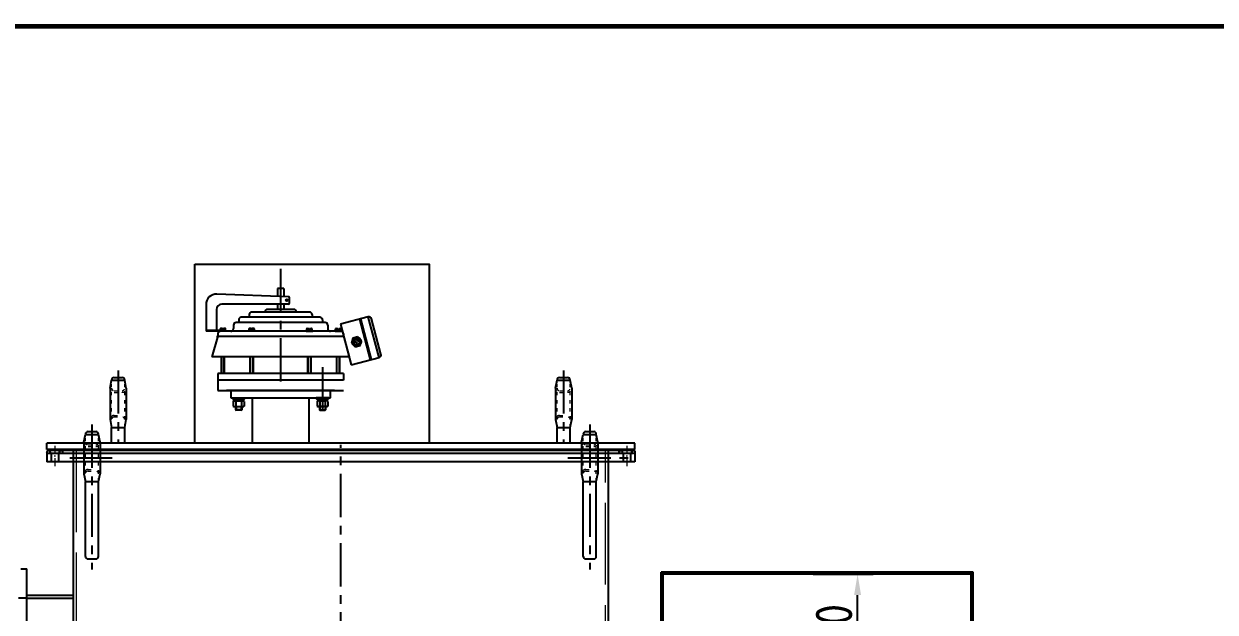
# Model space of a CAD drawing. Header units: millimetres. Extents: x 198976 to 421125, y -418833 to -203687.
# Drawn here: x 222311 to 224585, y -205074 to -203952 of the extents above; entities that cross this region are included whole.
import ezdxf

# ---------------------------------------------------------------- set-up
doc = ezdxf.new("R2010")
doc.units = ezdxf.units.MM
doc.header["$LTSCALE"] = 13
for name, pattern in [('ACAD_ISO02W100', [15, 12, -3]), ('ACAD_ISO03W100', [1.18, 0.47, -0.71]), ('ACAD_ISO10W100', [18, 12, -3, 0, -3]), ('CENTER', [50.8, 31.75, -6.35, 6.35, -6.35]), ('CENTERX2', [101.6, 63.5, -12.7, 12.7, -12.7]), ('DASHDOT', [1, 0.5, -0.25, 0, -0.25])]:
    doc.linetypes.add(name, pattern=pattern)
doc.layers.get('0').update_dxf_attribs({"color": 1, "linetype": 'CENTER'})
for name, color, linetype in [('1', 4, 'Continuous'), ('2', 3, 'Continuous'), ('DASH_DOT_LINE', 255, 'DASHDOT'), ('THICK_LINE', 255, 'Continuous'), ('THIN_LINE', 255, 'Continuous')]:
    doc.layers.add(name, color=color, linetype=linetype)
doc.layers.add('标注、文本', color=3, linetype='Continuous', lineweight=25)
doc.styles.get("Standard").update_dxf_attribs({"font": 'gbenor.shx', "bigfont": 'gbcbig.shx'})
doc.dimstyles.new('1-15', dxfattribs={"dimscale": 20, "dimtxt": 3.5, "dimasz": 2, "dimexe": 1.5, "dimexo": 0.5, "dimgap": 0.5, "dimtad": 1, "dimtoh": 1, "dimdec": 1, "dimdsep": 46, "dimtxsty": 'Standard', "dimcen": 2.5, "dimclrd": 3, "dimclre": 3, "dimclrt": 3, "dimadec": 0, "dimazin": 2, "dimtfac": 1, "dimtdec": 1, "dimtmove": 0, "dimatfit": 2, "dimfxl": 1, "dimarcsym": 0})

# ---------------------------------------------------------------- blocks, each defined once
blk = doc.blocks.new('*D841')
at = {"layer": 'Defpoints', "color": 0, "transparency": 16777216}
for p in [(223807.5, -205001.2), (223902.2, -205001.2), (223807.5, -205241.2)]:
    blk.add_point(p, dxfattribs=at)
at = {"layer": '标注、文本', "color": 3, "lineweight": -2, "transparency": 16777216}
for p, q in [((223817.5, -205001.2), (223932.2, -205001.2)), ((223902.2, -205201.2), (223902.2, -205041.2)), ((223817.5, -205241.2), (223932.2, -205241.2))]:
    blk.add_line(p, q, dxfattribs=at)
at = {"layer": '标注、文本', "color": 3, "transparency": 16777216}
for points in [[(223895.5, -205041.2), (223908.8, -205041.2), (223902.2, -205001.2)], [(223895.5, -205201.2), (223908.8, -205201.2), (223902.2, -205241.2)]]:
    blk.add_solid(points, dxfattribs=at)
at = {"layer": '标注、文本', "color": 3, "transparency": 16777216, "insert": (223857.2, -205121.2), "char_height": 70, "attachment_point": 5, "rotation": 90}
blk.add_mtext('240', dxfattribs=at)
blk = doc.blocks.new('YALISHIYFANGFAF')
at = {"layer": '1'}
for p, q in [((58207.4, -167528.9), (58207.4, -167525.5)), ((58209.1, -167528.9), (58207.4, -167528.9)), ((58207.4, -167533.9), (58207.4, -167530.5)), ((58207.4, -167530.5), (58209.1, -167530.5)), ((58211.3, -167524.7), (58208.2, -167524.7)), ((58209.1, -167530.5), (58209.1, -167528.9)), ((58212.8, -167523.5), (58211.3, -167523.5)), ((58211.3, -167535.9), (58211.3, -167523.5)), ((58211.3, -167534.7), (58211.3, -167524.7)), ((58212.8, -167535.9), (58212.8, -167523.5)), ((58293.6, -167526.7), (58261.6, -167526.7)), ((58211.3, -167534.7), (58208.2, -167534.7)), ((58212.8, -167535.9), (58211.3, -167535.9)), ((58293.6, -167532.7), (58261.6, -167532.7)), ((58207.4, -167583.9), (58207.4, -167580.5)), ((58209.1, -167583.9), (58207.4, -167583.9)), ((58207.4, -167588.9), (58207.4, -167585.5)), ((58207.4, -167585.5), (58209.1, -167585.5)), ((58211.3, -167579.7), (58208.2, -167579.7)), ((58211.3, -167589.7), (58208.2, -167589.7)), ((58209.1, -167585.5), (58209.1, -167583.9)), ((58212.8, -167578.5), (58211.3, -167578.5)), ((58211.3, -167590.9), (58211.3, -167578.5)), ((58211.3, -167589.7), (58211.3, -167579.7)), ((58212.8, -167590.9), (58211.3, -167590.9)), ((58212.8, -167590.9), (58212.8, -167578.5)), ((58293.6, -167581.7), (58261.6, -167581.7)), ((58293.6, -167587.7), (58261.6, -167587.7)), ((58207.4, -167690.5), (58207.4, -167693.9)), ((58211.3, -167689.7), (58208.2, -167689.7)), ((58212.8, -167688.5), (58211.3, -167688.5)), ((58211.3, -167688.5), (58211.3, -167700.9)), ((58211.3, -167689.7), (58211.3, -167699.7)), ((58212.8, -167688.5), (58212.8, -167700.9)), ((58207.4, -167693.9), (58209.1, -167693.9)), ((58209.1, -167695.5), (58207.4, -167695.5)), ((58207.4, -167695.5), (58207.4, -167698.9)), ((58211.3, -167699.7), (58208.2, -167699.7)), ((58209.1, -167693.9), (58209.1, -167695.5)), ((58212.8, -167700.9), (58211.3, -167700.9)), ((58293.6, -167691.7), (58261.6, -167691.7)), ((58293.6, -167697.7), (58261.6, -167697.7)), ((58207.4, -167745.5), (58207.4, -167748.9)), ((58207.4, -167748.9), (58209.1, -167748.9)), ((58209.1, -167750.5), (58207.4, -167750.5)), ((58207.4, -167750.5), (58207.4, -167753.9)), ((58211.3, -167744.7), (58208.2, -167744.7)), ((58211.3, -167754.7), (58208.2, -167754.7)), ((58209.1, -167748.9), (58209.1, -167750.5)), ((58212.8, -167743.5), (58211.3, -167743.5)), ((58211.3, -167743.5), (58211.3, -167755.9)), ((58211.3, -167744.7), (58211.3, -167754.7)), ((58212.8, -167755.9), (58211.3, -167755.9)), ((58212.8, -167743.5), (58212.8, -167755.9)), ((58293.6, -167746.7), (58261.6, -167746.7)), ((58293.6, -167752.7), (58261.6, -167752.7))]:
    blk.add_line(p, q, dxfattribs=at)
at = {"layer": '1', "color": 1, "linetype": 'CENTERX2', "lineweight": -3, "ltscale": 0.1}
blk.add_line((58094, -167639.7), (58319.7, -167639.7), dxfattribs=at)
at = {"layer": '1'}
for centre, start, end in [((58208.2, -167525.5), 90, 180), ((58208.2, -167533.9), 180, 270), ((58208.2, -167580.5), 90, 180), ((58208.2, -167588.9), 180, 270), ((58208.2, -167690.5), 90, 180), ((58208.2, -167698.9), 180, 270), ((58208.2, -167745.5), 90, 180), ((58208.2, -167753.9), 180, 270)]:
    blk.add_arc(centre, 0.8, start, end, dxfattribs=at)
at = {"layer": '2'}
for p, q in [((58293.6, -167527.2), (58261.6, -167527.2)), ((58293.6, -167532.2), (58261.6, -167532.2)), ((58293.6, -167582.2), (58261.6, -167582.2)), ((58293.6, -167587.2), (58261.6, -167587.2)), ((58293.6, -167692.2), (58261.6, -167692.2)), ((58293.6, -167697.2), (58261.6, -167697.2)), ((58293.6, -167747.2), (58261.6, -167747.2)), ((58293.6, -167752.2), (58261.6, -167752.2))]:
    blk.add_line(p, q, dxfattribs=at)
at = {"layer": 'DASH_DOT_LINE', "color": 1, "linetype": 'DASHDOT'}
for p, q in [((58230.6, -167486.8), (58234.9, -167502.8)), ((58224.7, -167496.9), (58240.7, -167492.6))]:
    blk.add_line(p, q, dxfattribs=at)
at = {"layer": 'THICK_LINE', "color": 95, "linetype": 'Continuous'}
for p, q in [((58230.1, -167485.2), (58223.1, -167492.2)), ((58239.7, -167487.8), (58230.1, -167485.2)), ((58223.1, -167492.2), (58225.7, -167501.8)), ((58225.7, -167501.8), (58235.3, -167504.4)), ((58235.3, -167504.4), (58242.3, -167497.3)), ((58242.3, -167497.3), (58239.7, -167487.8))]:
    blk.add_line(p, q, dxfattribs=at)
for radius in [8.6, 6]:
    blk.add_circle((58232.7, -167494.8), radius, dxfattribs=at)
at = {"layer": 'THIN_LINE', "color": 7, "linetype": 'Continuous'}
blk.add_arc((58232.7, -167494.8), 5.1, 105, 15, dxfattribs=at)
at = {"layer": '标注、文本'}
for p, q in [((58262.6, -167451.7), (58185.3, -167472.4)), ((58256.4, -167448.2), (58188.8, -167466.3)), ((58276.8, -167504.8), (58262.6, -167451.7)), ((58185.3, -167472.4), (58199.5, -167525.5)), ((58266.5, -167466.2), (58189.2, -167486.9)), ((58267, -167468.1), (58189.7, -167488.8)), ((58199.5, -167525.5), (58276.8, -167504.8)), ((58224, -167519.1), (58261.6, -167508.7)), ((58261.6, -167508.7), (58261.6, -167770.7)), ((58212.8, -167524.7), (58212.8, -167544.7)), ((58217.8, -167519.7), (58221.4, -167519.7)), ((58222.8, -167519.7), (58222.8, -167759.7)), ((58293.6, -167519.7), (58293.6, -167759.7)), ((58293.6, -167519.7), (58306.1, -167519.7)), ((58306.1, -167519.7), (58306.1, -167759.7)), ((58196.1, -167554.7), (58196.1, -167724.7)), ((58201.1, -167549.7), (58207.8, -167549.7)), ((58212.8, -167544.7), (58212.8, -167734.7)), ((58186.1, -167564.7), (58186.1, -167714.7)), ((58191.1, -167559.7), (58196.1, -167559.7)), ((58176.1, -167584.7), (58176.1, -167694.7)), ((58181.1, -167579.7), (58186.1, -167579.7)), ((58159.1, -167622.7), (58148.8, -167622.7)), ((58171.1, -167614.7), (58171.1, -167664.7)), ((58176.1, -167609.7), (58176.1, -167609.7)), ((58131.1, -167633.7), (58131.1, -167645.7)), ((58131.1, -167633.7), (58146.5, -167633.7)), ((58131.1, -167645.7), (58146.1, -167645.7)), ((58146.8, -167624.7), (58141.8, -167761.3)), ((58161.1, -167624.7), (58161.1, -167752)), ((58161.1, -167633.7), (58171.1, -167633.7)), ((58161.1, -167645.7), (58171.1, -167645.7)), ((58176.1, -167669.7), (58176.1, -167669.7)), ((58181.1, -167699.7), (58186.1, -167699.7)), ((58191.1, -167719.7), (58196.1, -167719.7)), ((58201.1, -167729.7), (58207.8, -167729.7)), ((58212.8, -167734.7), (58212.8, -167754.7)), ((58211.3, -167755.9), (58211.3, -167782)), ((58212.8, -167754.7), (58212.8, -167782)), ((58217.8, -167759.7), (58221.4, -167759.7)), ((58293.6, -167759.7), (58306.1, -167759.7)), ((58161.8, -167782), (58212.8, -167782)), ((58171.1, -167762), (58212.8, -167762)), ((58224, -167760.4), (58261.6, -167770.7))]:
    blk.add_line(p, q, dxfattribs=at)
blk.add_circle((58153.3, -167627.7), 2, dxfattribs=at)
for centre, radius, start, end in [((58257.7, -167453), 5, 15, 105), ((58190.1, -167471.1), 5, 105, 195), ((58217.8, -167524.7), 5, 90, 180), ((58221.4, -167514.7), 5, 270, 300.3624), ((58201.1, -167554.7), 5, 90, 180), ((58207.8, -167544.7), 5, 270, 0), ((58191.1, -167564.7), 5, 90, 180), ((58181.1, -167584.7), 5, 90, 180), ((58148.8, -167624.7), 2, 90, 177.8983), ((58159.1, -167624.7), 2, 0, 90), ((58176.1, -167614.7), 5, 90, 180), ((58176.1, -167664.7), 5, 180, 270), ((58181.1, -167694.7), 5, 180, 270), ((58191.1, -167714.7), 5, 180, 270), ((58201.1, -167724.7), 5, 180, 270), ((58207.8, -167734.7), 5, 360, 90), ((58171.1, -167752), 10, 180, 270), ((58217.8, -167754.7), 5, 180, 270), ((58221.4, -167764.7), 5, 59.6376, 90), ((58161.8, -167762), 20, 177.8983, 270)]:
    blk.add_arc(centre, radius, start, end, dxfattribs=at)

msp = doc.modelspace()

# ---------------------------------------------------------------- linework, layer by layer
at = {"ltscale": 2}
msp.add_line((222881.08, -204606.21), (222881.08, -204688.71), dxfattribs=at)
at = {"layer": '1', "color": 1, "linetype": 'CENTERX2', "lineweight": -3, "ltscale": 0.1}
for p, q in [((222491.08, -204612.55), (222491.08, -204751.21)), ((223341.08, -204612.55), (223341.08, -204751.21)), ((222441.08, -204715.71), (222441.08, -204992.17)), ((223391.08, -204715.71), (223391.08, -204992.17)), ((222916.08, -207137.83), (222916.08, -204754.27)), ((222399.02, -204779.33), (222479.71, -204779.33)), ((223349.02, -204779.33), (223477.08, -204779.33))]:
    msp.add_line(p, q, dxfattribs=at)
at = {"layer": '1'}
for p, q in [((222904.08, -204651.21), (222698.08, -204651.21)), ((222706.08, -204651.21), (222706.08, -204665.21)), ((222896.08, -204665.21), (222896.08, -204651.21)), ((222706.08, -204665.21), (222896.08, -204665.21)), ((222709.08, -204665.21), (222733.08, -204665.21)), ((222709.08, -204666.46), (222709.08, -204665.21)), ((222733.08, -204666.46), (222709.08, -204666.46)), ((222709.08, -204666.46), (222710.33, -204667.71)), ((222731.83, -204667.71), (222710.33, -204667.71)), ((222710.68, -204671.61), (222712.08, -204670.81)), ((222710.68, -204671.61), (222710.68, -204680.8)), ((222710.68, -204680.8), (222712.08, -204681.61)), ((222711.88, -204670.81), (222711.88, -204667.71)), ((222720.46, -204667.71), (222711.88, -204667.71)), ((222712.08, -204670.81), (222711.88, -204670.81)), ((222712.08, -204670.81), (222730.08, -204670.81)), ((222715.88, -204671.61), (222715.88, -204680.8)), ((222720.46, -204667.71), (222719.45, -204670.81)), ((222721.7, -204667.71), (222720.69, -204670.81)), ((222730.28, -204667.71), (222721.7, -204667.71)), ((222726.27, -204671.61), (222726.27, -204680.8)), ((222730.28, -204670.81), (222730.08, -204670.81)), ((222731.47, -204671.61), (222730.08, -204670.81)), ((222731.47, -204680.8), (222730.08, -204681.61)), ((222730.28, -204667.71), (222730.28, -204670.81)), ((222731.47, -204671.61), (222731.47, -204680.8)), ((222733.08, -204666.46), (222731.83, -204667.71)), ((222733.08, -204665.21), (222733.08, -204666.46)), ((222747.08, -204665.21), (222747.08, -204751.21)), ((222855.08, -204665.21), (222855.08, -204751.21)), ((222893.08, -204665.21), (222869.08, -204665.21)), ((222869.08, -204665.21), (222869.08, -204666.46)), ((222869.08, -204666.46), (222893.08, -204666.46)), ((222869.08, -204666.46), (222870.33, -204667.71)), ((222870.33, -204667.71), (222891.83, -204667.71)), ((222870.68, -204671.61), (222872.08, -204670.81)), ((222870.68, -204671.61), (222870.68, -204680.8)), ((222870.68, -204680.8), (222872.08, -204681.61)), ((222871.88, -204667.71), (222880.46, -204667.71)), ((222871.88, -204667.71), (222871.88, -204670.81)), ((222871.88, -204670.81), (222872.08, -204670.81)), ((222890.08, -204670.81), (222872.08, -204670.81)), ((222875.88, -204671.61), (222875.88, -204680.8)), ((222880.46, -204667.71), (222881.46, -204670.81)), ((222881.7, -204667.71), (222882.7, -204670.81)), ((222881.7, -204667.71), (222890.28, -204667.71)), ((222886.27, -204671.61), (222886.27, -204680.8)), ((222890.08, -204670.81), (222890.28, -204670.81)), ((222891.47, -204671.61), (222890.08, -204670.81)), ((222891.47, -204680.8), (222890.08, -204681.61)), ((222890.28, -204670.81), (222890.28, -204667.71)), ((222891.47, -204671.61), (222891.47, -204680.8)), ((222893.08, -204666.46), (222891.83, -204667.71)), ((222893.08, -204666.46), (222893.08, -204665.21)), ((222712.08, -204681.61), (222730.08, -204681.61)), ((222715.08, -204681.61), (222715.08, -204687.63)), ((222727.08, -204687.63), (222715.08, -204687.63)), ((222715.08, -204687.63), (222716.15, -204688.71)), ((222726, -204688.71), (222716.15, -204688.71)), ((222726, -204688.71), (222727.08, -204687.63)), ((222727.08, -204681.61), (222727.08, -204687.63)), ((222890.08, -204681.61), (222872.08, -204681.61)), ((222875.08, -204681.61), (222875.08, -204687.63)), ((222875.08, -204687.63), (222887.08, -204687.63)), ((222876.15, -204688.71), (222875.08, -204687.63)), ((222876.15, -204688.71), (222886, -204688.71)), ((222887.08, -204687.63), (222886, -204688.71)), ((222887.08, -204681.61), (222887.08, -204687.63))]:
    msp.add_line(p, q, dxfattribs=at)
at = {"layer": '1', "const_width": 9.42}
msp.add_lwpolyline([(216876.05, -211383.37), (227209.49, -211383.37), (227209.49, -203956.21), (216876.05, -203956.21), (216876.05, -211383.37)], dxfattribs=at)
at = {"layer": '1'}
for centre, radius, start, end in [((222713.28, -204675.4), 4.6, 55.56153, 115.56153), ((222713.28, -204677.01), 4.6, 244.43847, 304.43847), ((222721.08, -204687.98), 17.17, 72.38303, 107.61697), ((222721.08, -204664.43), 17.17, 252.38303, 287.61697), ((222728.87, -204675.4), 4.6, 64.43847, 124.43847), ((222728.87, -204677.01), 4.6, 235.56153, 295.56153), ((222873.28, -204675.4), 4.6, 55.56153, 115.56153), ((222873.28, -204677.01), 4.6, 244.43847, 304.43847), ((222881.08, -204687.98), 17.17, 72.38303, 107.61697), ((222881.08, -204664.43), 17.17, 252.38303, 287.61697), ((222888.87, -204675.4), 4.6, 64.43847, 124.43847), ((222888.87, -204677.01), 4.6, 235.56153, 295.56153)]:
    msp.add_arc(centre, radius, start, end, dxfattribs=at)
at = {"layer": '2'}
for p, q in [((222716.15, -204681.61), (222716.15, -204688.71)), ((222726, -204681.61), (222726, -204688.71)), ((222876.15, -204681.61), (222876.15, -204688.71)), ((222886, -204681.61), (222886, -204688.71))]:
    msp.add_line(p, q, dxfattribs=at)
at = {"layer": '标注、文本'}
for p, q in [((222475.58, -204646.43), (222478.58, -204631.43)), ((222478.58, -204631.43), (222503.58, -204631.43)), ((222483.58, -204626.18), (222498.58, -204626.18)), ((222506.58, -204646.43), (222503.58, -204631.43)), ((222681.08, -204631.21), (222681.08, -204651.21)), ((223325.58, -204646.43), (223328.58, -204631.43)), ((223328.58, -204631.43), (223353.58, -204631.43)), ((223333.58, -204626.18), (223348.58, -204626.18)), ((223356.58, -204646.43), (223353.58, -204631.43)), ((222475.58, -204646.43), (222475.58, -204706.43)), ((222506.58, -204646.43), (222506.58, -204706.43)), ((222681.08, -204651.21), (222921.08, -204651.21)), ((223325.58, -204646.43), (223325.58, -204706.43)), ((223356.58, -204646.43), (223356.58, -204706.43)), ((222475.58, -204706.43), (222478.58, -204721.43)), ((222478.58, -204751.21), (222478.58, -204721.43)), ((222478.58, -204721.43), (222503.58, -204721.43)), ((222503.58, -204721.43), (222506.58, -204706.43)), ((222503.58, -204751.21), (222503.58, -204721.43)), ((223325.58, -204706.43), (223328.58, -204721.43)), ((223328.58, -204751.21), (223328.58, -204721.43)), ((223328.58, -204721.43), (223353.58, -204721.43)), ((223353.58, -204721.43), (223356.58, -204706.43)), ((223353.58, -204751.21), (223353.58, -204721.43)), ((222425.58, -204749.58), (222428.58, -204734.58)), ((222428.58, -204734.58), (222453.58, -204734.58)), ((222433.58, -204729.34), (222448.58, -204729.34)), ((222456.58, -204749.58), (222453.58, -204734.58)), ((223375.58, -204749.58), (223378.58, -204734.58)), ((223378.58, -204734.58), (223403.58, -204734.58)), ((223383.58, -204729.34), (223398.58, -204729.34)), ((223406.58, -204749.58), (223403.58, -204734.58)), ((223477.08, -204751.21), (222355.08, -204751.21)), ((222355.08, -204763.21), (222355.08, -204751.21)), ((222355.08, -204763.21), (222355.08, -204751.21)), ((223477.08, -204763.21), (222355.08, -204763.21)), ((222355.08, -204768.21), (222355.08, -204771.21)), ((222355.08, -204768.21), (222355.08, -204771.21)), ((222355.08, -204768.21), (222355.08, -204771.21)), ((222355.08, -204768.21), (222355.08, -204771.21)), ((222355.08, -204771.21), (222355.08, -204787.21)), ((222355.08, -204771.21), (222355.08, -204787.21)), ((222355.08, -204771.21), (222355.08, -204787.21)), ((222355.08, -204771.21), (222355.08, -204787.21)), ((223474.08, -204765.21), (222358.08, -204765.21)), ((223474.08, -204771.21), (222358.08, -204771.21)), ((222361.08, -204768.21), (222361.08, -204771.21)), ((222361.08, -204768.21), (222361.08, -204771.21)), ((222361.08, -204768.21), (222361.08, -204771.21)), ((222361.08, -204768.21), (222361.08, -204771.21)), ((222363.08, -204771.21), (222363.08, -204787.21)), ((222363.08, -204771.21), (222363.08, -204787.21)), ((222363.08, -204771.21), (222363.08, -204787.21)), ((222363.08, -204771.21), (222363.08, -204787.21)), ((222377.08, -204771.21), (222377.08, -204787.21)), ((222377.08, -204771.21), (222377.08, -204787.21)), ((222377.08, -204771.21), (222377.08, -204787.21)), ((222377.08, -204771.21), (222377.08, -204787.21)), ((222379.08, -204768.21), (222379.08, -204771.21)), ((222379.08, -204768.21), (222379.08, -204771.21)), ((222379.08, -204768.21), (222379.08, -204771.21)), ((222379.08, -204768.21), (222379.08, -204771.21)), ((222385.08, -204768.21), (222385.08, -204771.21)), ((222385.08, -204768.21), (222385.08, -204771.21)), ((222385.08, -204768.21), (222385.08, -204771.21)), ((222385.08, -204768.21), (222385.08, -204771.21)), ((222405.08, -204765.21), (222405.08, -206971.21)), ((222425.58, -204749.58), (222425.58, -204809.58)), ((222456.58, -204749.58), (222456.58, -204809.58)), ((223375.58, -204749.58), (223375.58, -204809.58)), ((223406.58, -204749.58), (223406.58, -204809.58)), ((223427.08, -206971.21), (223427.08, -204765.21)), ((223447.08, -204768.21), (223447.08, -204771.21)), ((223447.08, -204768.21), (223447.08, -204771.21)), ((223447.08, -204768.21), (223447.08, -204771.21)), ((223447.08, -204768.21), (223447.08, -204771.21)), ((223453.08, -204768.21), (223453.08, -204771.21)), ((223453.08, -204768.21), (223453.08, -204771.21)), ((223453.08, -204768.21), (223453.08, -204771.21)), ((223453.08, -204768.21), (223453.08, -204771.21)), ((223455.08, -204771.21), (223455.08, -204787.21)), ((223455.08, -204771.21), (223455.08, -204787.21)), ((223455.08, -204771.21), (223455.08, -204787.21)), ((223455.08, -204771.21), (223455.08, -204787.21)), ((223469.08, -204771.21), (223469.08, -204787.21)), ((223469.08, -204771.21), (223469.08, -204787.21)), ((223469.08, -204771.21), (223469.08, -204787.21)), ((223469.08, -204771.21), (223469.08, -204787.21)), ((223471.08, -204768.21), (223471.08, -204771.21)), ((223471.08, -204768.21), (223471.08, -204771.21)), ((223471.08, -204768.21), (223471.08, -204771.21)), ((223471.08, -204768.21), (223471.08, -204771.21)), ((223477.08, -204763.21), (223477.08, -204751.21)), ((223477.08, -204763.21), (223477.08, -204751.21)), ((223477.08, -204768.21), (223477.08, -204771.21)), ((223477.08, -204768.21), (223477.08, -204771.21)), ((223477.08, -204768.21), (223477.08, -204771.21)), ((223477.08, -204768.21), (223477.08, -204771.21)), ((223477.08, -204771.21), (223477.08, -204787.21)), ((223477.08, -204771.21), (223477.08, -204787.21)), ((223477.08, -204771.21), (223477.08, -204787.21)), ((223477.08, -204771.21), (223477.08, -204787.21)), ((223477.08, -204787.21), (222355.08, -204787.21)), ((222425.58, -204809.58), (222428.58, -204824.58)), ((222453.58, -204824.58), (222456.58, -204809.58)), ((223375.58, -204809.58), (223378.58, -204824.58)), ((223403.58, -204824.58), (223406.58, -204809.58)), ((222428.58, -204967.32), (222428.58, -204824.58)), ((222428.58, -204824.58), (222453.58, -204824.58)), ((222453.58, -204967.32), (222453.58, -204824.58)), ((223378.58, -204967.32), (223378.58, -204824.58)), ((223378.58, -204824.58), (223403.58, -204824.58)), ((223403.58, -204967.32), (223403.58, -204824.58)), ((222433.58, -204972.32), (222448.58, -204972.32)), ((223383.58, -204972.32), (223398.58, -204972.32)), ((222305.08, -204991.21), (222317.08, -204991.21)), ((222317.08, -205491.21), (222317.08, -204991.21)), ((223527.08, -205386.21), (223527.08, -204997.21)), ((224122.71, -204997.21), (223527.08, -204997.21)), ((223527.08, -207067.21), (223527.08, -204997.21)), ((223531.08, -207067.21), (223531.08, -204997.21)), ((224118.71, -207067.21), (224118.71, -204997.21)), ((224122.71, -207067.21), (224122.71, -204997.21)), ((224122.71, -205001.21), (223527.08, -205001.21)), ((222317.08, -205041.21), (222405.08, -205041.21)), ((222317.08, -205047.21), (222301.08, -205047.21)), ((222317.08, -205047.21), (222405.08, -205047.21))]:
    msp.add_line(p, q, dxfattribs=at)
at = {"layer": '标注、文本', "color": 2, "linetype": 'ACAD_ISO03W100', "lineweight": 18}
for p, q in [((222478.58, -204721.43), (222478.58, -204631.18)), ((222503.58, -204721.43), (222503.58, -204631.18)), ((223328.58, -204721.43), (223328.58, -204631.18)), ((223353.58, -204721.43), (223353.58, -204631.18)), ((222483.58, -204651.43), (222498.58, -204651.43)), ((222483.58, -204654.43), (222498.58, -204654.43)), ((223333.58, -204651.43), (223348.58, -204651.43)), ((223333.58, -204654.43), (223348.58, -204654.43)), ((222483.58, -204698.43), (222498.58, -204698.43)), ((222483.58, -204701.43), (222498.58, -204701.43)), ((223333.58, -204698.43), (223348.58, -204698.43)), ((223333.58, -204701.43), (223348.58, -204701.43)), ((222428.58, -204824.58), (222428.58, -204734.34)), ((222453.58, -204824.58), (222453.58, -204734.34)), ((223378.58, -204824.58), (223378.58, -204734.34)), ((223403.58, -204824.58), (223403.58, -204734.34)), ((222433.58, -204754.58), (222448.58, -204754.58)), ((222433.58, -204757.58), (222448.58, -204757.58)), ((223383.58, -204754.58), (223398.58, -204754.58)), ((223383.58, -204757.58), (223398.58, -204757.58)), ((222433.58, -204801.58), (222448.58, -204801.58)), ((222433.58, -204804.58), (222448.58, -204804.58)), ((223383.58, -204801.58), (223398.58, -204801.58)), ((223383.58, -204804.58), (223398.58, -204804.58))]:
    msp.add_line(p, q, dxfattribs=at)
at = {"layer": '标注、文本', "color": 2, "linetype": 'ACAD_ISO02W100', "lineweight": 13}
for p, q in [((223281.08, -204771.21), (222358.08, -204771.21)), ((222411.08, -204765.21), (222411.08, -206971.21)), ((223421.08, -206971.21), (223421.08, -204765.21))]:
    msp.add_line(p, q, dxfattribs=at)
at = {"layer": '标注、文本', "color": 1, "linetype": 'ACAD_ISO10W100', "lineweight": 13, "ltscale": 0.1}
for p, q in [((222370.08, -204756.22), (222370.08, -204797.9)), ((222370.08, -204756.22), (222370.08, -204797.9)), ((222370.08, -204756.22), (222370.08, -204797.9)), ((222370.08, -204756.22), (222370.08, -204797.9)), ((223462.08, -204756.22), (223462.08, -204797.9)), ((223462.08, -204756.22), (223462.08, -204797.9)), ((223462.08, -204756.22), (223462.08, -204797.9)), ((223462.08, -204756.22), (223462.08, -204797.9))]:
    msp.add_line(p, q, dxfattribs=at)
at = {"layer": '标注、文本'}
msp.add_lwpolyline([(222637.23, -204410.07), (223084.83, -204410.07), (223084.83, -204751.21), (222637.23, -204751.21)], close=True, dxfattribs=at)
for centre in [(222358.08, -204768.21), (222358.08, -204768.21), (222358.08, -204768.21), (222358.08, -204768.21), (222382.08, -204768.21), (222382.08, -204768.21), (222382.08, -204768.21), (222382.08, -204768.21), (223450.08, -204768.21), (223450.08, -204768.21), (223450.08, -204768.21), (223450.08, -204768.21), (223474.08, -204768.21), (223474.08, -204768.21), (223474.08, -204768.21), (223474.08, -204768.21)]:
    msp.add_circle(centre, 3, dxfattribs=at)
for centre, start, end in [((222483.58, -204631.18), 90, 180), ((222498.58, -204631.18), 0, 90), ((223333.58, -204631.18), 90, 180), ((223348.58, -204631.18), 0, 90), ((222433.58, -204734.34), 90, 180), ((222448.58, -204734.34), 0, 90), ((223383.58, -204734.34), 90, 180), ((223398.58, -204734.34), 0, 90), ((222433.58, -204967.32), 180, 270), ((222448.58, -204967.32), 270, 0), ((223383.58, -204967.32), 180, 270), ((223398.58, -204967.32), 270, 0)]:
    msp.add_arc(centre, 5, start, end, dxfattribs=at)
at = {"layer": '标注、文本', "color": 2, "linetype": 'ACAD_ISO03W100', "lineweight": 18}
for centre, radius, start, end in [((222483.58, -204646.43), 8, 180, 270), ((222483.58, -204646.43), 5, 180, 270), ((222498.58, -204646.43), 5, 270, 0), ((222498.58, -204646.43), 8, 270, 0), ((223333.58, -204646.43), 8, 180, 270), ((223333.58, -204646.43), 5, 180, 270), ((223348.58, -204646.43), 5, 270, 0), ((223348.58, -204646.43), 8, 270, 0), ((222483.58, -204706.43), 8, 90, 180), ((222483.58, -204706.43), 5, 90, 180), ((222498.58, -204706.43), 8, 0, 90), ((222498.58, -204706.43), 5, 0, 90), ((223333.58, -204706.43), 8, 90, 180), ((223333.58, -204706.43), 5, 90, 180), ((223348.58, -204706.43), 8, 0, 90), ((223348.58, -204706.43), 5, 0, 90), ((222433.58, -204749.58), 8, 180, 270), ((222433.58, -204749.58), 5, 180, 270), ((222448.58, -204749.58), 5, 270, 0), ((222448.58, -204749.58), 8, 270, 0), ((223383.58, -204749.58), 8, 180, 270), ((223383.58, -204749.58), 5, 180, 270), ((223398.58, -204749.58), 5, 270, 0), ((223398.58, -204749.58), 8, 270, 0), ((222433.58, -204809.58), 8, 90, 180), ((222433.58, -204809.58), 5, 90, 180), ((222448.58, -204809.58), 8, 0, 90), ((222448.58, -204809.58), 5, 0, 90), ((223383.58, -204809.58), 8, 90, 180), ((223383.58, -204809.58), 5, 90, 180), ((223398.58, -204809.58), 8, 0, 90), ((223398.58, -204809.58), 5, 0, 90)]:
    msp.add_arc(centre, radius, start, end, dxfattribs=at)

# ---------------------------------------------------------------- block references
at = {"layer": '标注、文本', "rotation": 270}
msp.add_blockref('YALISHIYFANGFAF', (390440.83, -146325.15), dxfattribs=at)

# ---------------------------------------------------------------- dimensions: what is measured, and where the dimension line sits
at = {"layer": '标注、文本'}
dim = msp.add_aligned_dim(p1=(223807.47, -205241.22), p2=(223807.47, -205001.21), distance=-94.69, dimstyle='1-15', dxfattribs=at)
dim.commit()
dim.dimension.update_dxf_attribs({"geometry": '*D841', "text_midpoint": (223857.17, -205121.21)})

doc.saveas('drawing.dxf')
